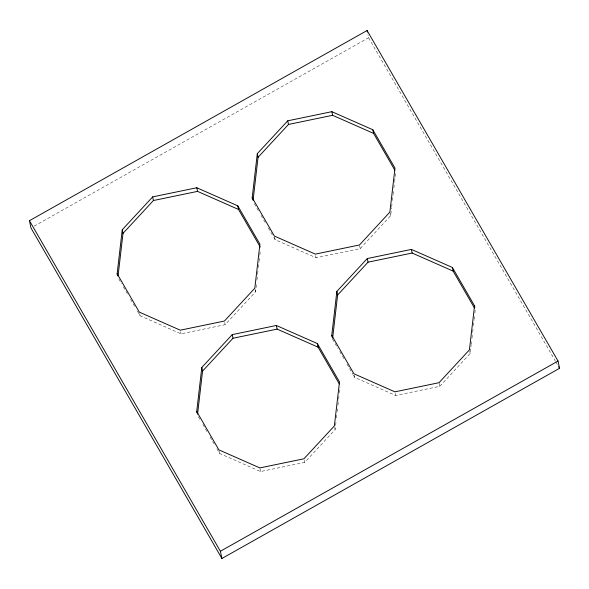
<?xml version="1.0" encoding="UTF-8"?>
<svg xmlns="http://www.w3.org/2000/svg" width="589" height="589" viewBox="0 0 589 589"><rect width="100%" height="100%" fill="white"/><g stroke="black" fill="none" stroke-linecap="round" stroke-linejoin="round"><path stroke-width="0.44" stroke-dasharray="2.94 2.21" d="M137.347 311.058L140.064 315.756L181.029 333.823L225.153 324.679L255.574 291.827L256.517 283.743M256.929 280.15L257.555 274.761M257.658 273.863L257.975 271.168M258.387 267.575L259.013 262.186M259.123 261.288L259.742 255.898M259.852 255L260.264 251.407M216.914 448.789L219.623 453.486L260.588 471.546L304.712 462.409L335.134 429.558L336.076 421.474M336.488 417.881L336.805 415.186M337.225 411.593L337.534 408.899M337.953 405.306L338.572 399.916M338.682 399.018L338.992 396.323M339.411 392.73L340.037 387.341M273.767 237.33L275.122 239.679L316.087 257.746L360.21 248.61L390.632 215.758L391.575 207.674M391.678 206.776L391.987 204.081M392.407 200.481L393.032 195.092M393.135 194.193L393.445 191.499M393.864 187.906L394.49 182.516M394.593 181.618L395.742 171.738M353.326 375.06L354.681 377.409L395.646 395.477L439.769 386.332L470.191 353.481L471.134 345.397M471.237 344.499L471.546 341.804M471.966 338.211L472.592 332.822M472.695 331.924L473.004 329.229M473.423 325.636L474.049 320.247M474.152 319.348L474.469 316.654M474.881 313.061L475.198 310.366M34.162 226.139L368.604 37.755L367.934 34.537M368.604 37.755L555.412 361.138M555.869 361.933L557.253 364.326M254.315 203.661L258.387 210.707M261.096 215.405L265.168 222.458M268.334 227.936L273.311 236.55M332.52 339.043L337.946 348.438M339.757 351.567L344.727 360.181M346.995 364.098L352.87 374.28M118.809 278.95L121.518 283.648M123.329 286.784L128.306 295.398M130.567 299.315L135.544 307.922M198.368 416.681L200.172 419.817M202.888 424.514L206.96 431.56M210.126 437.038L214.197 444.091M469.735 351.309L470.191 353.481M439.166 383.432L439.769 386.332M390.176 213.579L390.632 215.758M395.19 393.297L395.646 395.477M359.599 245.701L360.21 248.61M354.225 375.23L354.681 377.409M315.63 255.567L316.087 257.746M334.685 427.378L335.134 429.558M274.511 236.778L275.122 239.679M304.255 460.23L304.712 462.409M255.125 289.648L255.574 291.827M259.985 468.645L260.588 471.546M224.696 322.5L225.153 324.679M219.167 451.307L219.623 453.486M180.573 331.644L181.029 333.823M139.608 313.576L140.064 315.756"/><path stroke-width="0.88" d="M117.145 273.752L122.247 229.739L152.669 196.888L196.792 187.751L237.757 205.811L259.926 244.185L254.816 288.198L224.394 321.049L180.271 330.186L139.306 312.126L117.145 273.752L117.594 275.932M118.109 275.593L123.005 233.369L122.247 229.739M196.704 411.483L201.806 367.47L232.228 334.618L276.351 325.481L317.324 343.542L339.485 381.908L334.375 425.928L303.953 458.779L259.83 467.916L218.865 449.856L196.704 411.483L197.006 412.941M197.565 414.214L202.564 371.099L201.806 367.47M252.195 197.683L257.305 153.663L287.726 120.811L331.85 111.674L372.815 129.742L394.983 168.108L389.874 212.121L359.452 244.972L315.329 254.117L274.364 236.049L252.195 197.683L252.504 199.134M253.064 200.415L258.063 157.3L257.305 153.663M332.063 336.864L331.762 335.413L336.864 291.393L367.286 258.542L411.409 249.405L452.374 267.465L474.543 305.838L474.844 307.289M332.623 338.145L337.622 295.023L336.864 291.393M474.543 305.838L469.433 349.851L439.011 382.703L394.888 391.84L353.923 373.779L331.762 335.413M123.005 233.369L153.427 200.518L197.551 191.381L238.516 209.448L260.228 247.034M258.063 157.3L288.485 124.448L332.608 115.304L373.573 133.372L394.836 170.177M202.564 371.099L232.994 338.248L277.11 329.111L318.082 347.171L339.338 383.976M337.622 295.023L368.044 262.171L412.167 253.034L453.132 271.102L474.395 307.9M29.45 220.691L367.094 30.51L558.033 361.057L559.55 368.309L221.906 558.49L30.967 227.943L29.45 220.691L220.396 551.245L221.906 558.49M220.396 551.245L558.033 361.057M558.63 366.711L559.55 368.309M452.374 267.465L453.132 271.102M367.094 30.51L367.426 32.115M411.409 249.405L412.167 253.034M372.815 129.742L373.573 133.372M367.286 258.542L368.044 262.171M331.85 111.674L332.608 115.304M287.726 120.811L288.485 124.448M317.324 343.542L318.082 347.171M276.351 325.481L277.11 329.111M237.757 205.811L238.516 209.448M232.228 334.618L232.994 338.248M196.792 187.751L197.551 191.381M152.669 196.888L153.427 200.518"/></g></svg>
